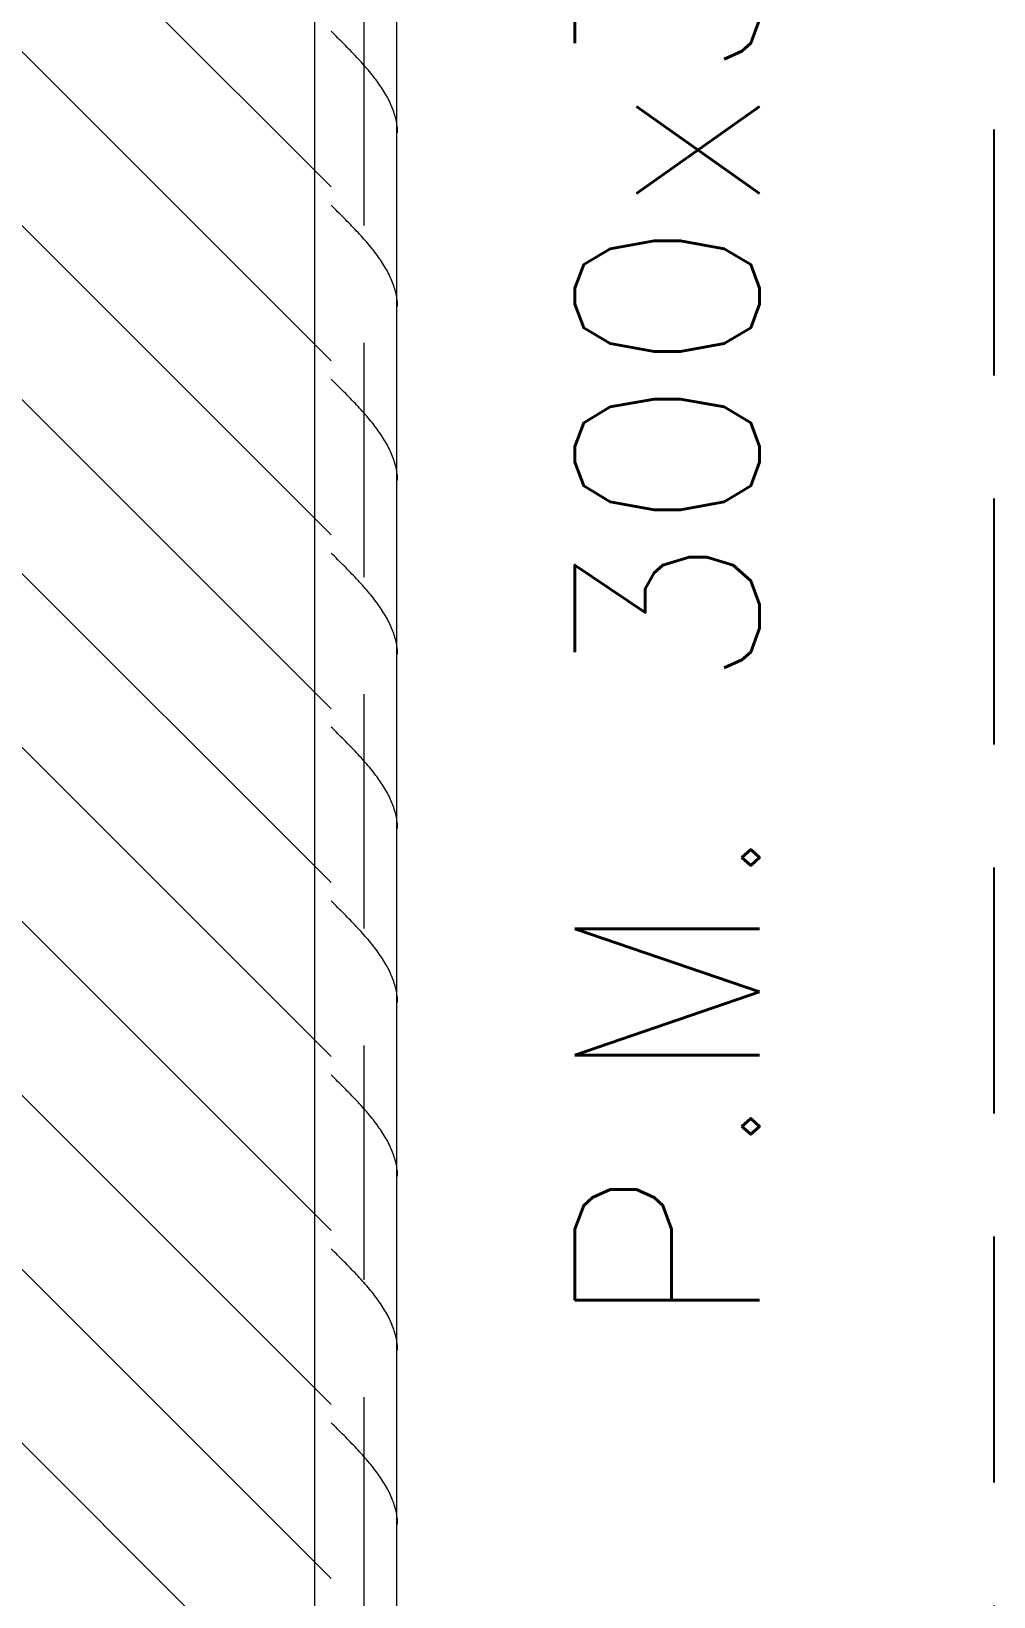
# Model space of a CAD drawing. Extents: x -58 to 5689, y 66 to 4123.
# Drawn here: x 5369.6 to 5428.3, y 3108.7 to 3204.2 of the extents above; entities that cross this region are included whole.
import ezdxf
from ezdxf.xclip import XClip

# ---------------------------------------------------------------- set-up
doc = ezdxf.new("R2010")
doc.units = 0
doc.header["$LTSCALE"] = 30
doc.header["$MEASUREMENT"] = 0
doc.header["$XCLIPFRAME"] = 0
doc.linetypes.add("EJE3-3'$0$DASHED", pattern=[0.75, 0.5, -0.25])
doc.linetypes.add("EJE3-3'$0$RLE-PROYECCION", pattern=[0.71438, 0.47625, -0.23813])
doc.layers.get('0').update_dxf_attribs({"linetype": 'CONTINUOUS'})
doc.layers.add("EJE3-3'$0$CORTES", color=5, linetype='CONTINUOUS')
doc.layers.add("EJE3-3'$0$RLA-ACHURADO", color=30, linetype="EJE3-3'$0$RLE-PROYECCION", lineweight=15, transparency=0.7)
for name, color, linetype, lineweight in [("EJE3-3'$0$RLA-CONTORNO", 30, 'CONTINUOUS', 15), ("EJE3-3'$0$RLA-EJES", 1, 'CONTINUOUS', 9), ("EJE3-3'$0$RLA-TEXTOS-1", 9, 'CONTINUOUS', 9)]:
    doc.layers.add(name, color=color, linetype=linetype, lineweight=lineweight)
doc.styles.add("EJE3-3'$0$RomanS", font='romans.shx', dxfattribs={"height": 11.25})

# ---------------------------------------------------------------- blocks, each defined once
blk = doc.blocks.new("EJE3-3'$0$RLA-COLUMNAS-CAJONES - P_M_ 300x300x20-465985-EJE 3-3_")
at = {"layer": "EJE3-3'$0$RLA-ACHURADO"}
blk.add_line((2608.477, 1103), (2608.477, 787), dxfattribs=at)
blk = doc.blocks.new("EJE3-3'$0$FP_1-EJE 3-3_")
at = {"layer": "EJE3-3'$0$RLA-CONTORNO"}
for p, q in [((2610.477, 787), (2610.477, 1103)), ((2606.577, 971.875), (2606.477, 971.973)), ((2606.676, 971.777), (2606.577, 971.875)), ((2606.776, 971.679), (2606.676, 971.777)), ((2606.875, 971.581), (2606.776, 971.679)), ((2606.974, 971.482), (2606.875, 971.581)), ((2607.073, 971.384), (2606.974, 971.482)), ((2607.171, 971.286), (2607.073, 971.384)), ((2607.269, 971.188), (2607.171, 971.286)), ((2607.367, 971.09), (2607.269, 971.188)), ((2607.463, 970.992), (2607.367, 971.09)), ((2607.56, 970.893), (2607.463, 970.992)), ((2607.655, 970.795), (2607.56, 970.893)), ((2607.75, 970.697), (2607.655, 970.795)), ((2607.845, 970.599), (2607.75, 970.697)), ((2607.938, 970.501), (2607.845, 970.599)), ((2608.03, 970.403), (2607.938, 970.501)), ((2608.122, 970.304), (2608.03, 970.403)), ((2608.212, 970.206), (2608.122, 970.304)), ((2608.302, 970.108), (2608.212, 970.206)), ((2608.39, 970.01), (2608.302, 970.108)), ((2608.478, 969.912), (2608.39, 970.01)), ((2608.564, 969.814), (2608.478, 969.912)), ((2608.648, 969.715), (2608.564, 969.814)), ((2608.732, 969.617), (2608.648, 969.715)), ((2608.814, 969.519), (2608.732, 969.617)), ((2608.895, 969.421), (2608.814, 969.519)), ((2608.974, 969.323), (2608.895, 969.421)), ((2609.052, 969.224), (2608.974, 969.323)), ((2609.128, 969.126), (2609.052, 969.224)), ((2609.203, 969.028), (2609.128, 969.126)), ((2609.276, 968.93), (2609.203, 969.028)), ((2609.347, 968.832), (2609.276, 968.93)), ((2609.416, 968.734), (2609.347, 968.832)), ((2609.484, 968.635), (2609.416, 968.734)), ((2609.55, 968.537), (2609.484, 968.635)), ((2609.614, 968.439), (2609.55, 968.537)), ((2609.677, 968.341), (2609.614, 968.439)), ((2609.737, 968.243), (2609.677, 968.341)), ((2609.795, 968.145), (2609.737, 968.243)), ((2609.852, 968.046), (2609.795, 968.145)), ((2609.906, 967.948), (2609.852, 968.046)), ((2609.958, 967.85), (2609.906, 967.948)), ((2610.008, 967.752), (2609.958, 967.85)), ((2610.056, 967.654), (2610.008, 967.752)), ((2610.102, 967.555), (2610.056, 967.654)), ((2610.146, 967.457), (2610.102, 967.555)), ((2610.187, 967.359), (2610.146, 967.457)), ((2610.227, 967.261), (2610.187, 967.359)), ((2610.264, 967.163), (2610.227, 967.261)), ((2610.298, 967.065), (2610.264, 967.163)), ((2610.331, 966.966), (2610.298, 967.065)), ((2610.361, 966.868), (2610.331, 966.966)), ((2610.389, 966.77), (2610.361, 966.868)), ((2610.414, 966.672), (2610.389, 966.77)), ((2610.437, 966.574), (2610.414, 966.672)), ((2610.458, 966.476), (2610.437, 966.574)), ((2610.476, 966.377), (2610.458, 966.476)), ((2610.492, 966.279), (2610.476, 966.377)), ((2610.505, 966.181), (2610.492, 966.279)), ((2610.516, 966.083), (2610.505, 966.181)), ((2610.525, 965.985), (2610.516, 966.083)), ((2610.531, 965.887), (2610.525, 965.985)), ((2610.534, 965.788), (2610.531, 965.887)), ((2606.577, 961.269), (2606.477, 961.367)), ((2606.676, 961.17), (2606.577, 961.269)), ((2606.776, 961.072), (2606.676, 961.17)), ((2606.875, 960.974), (2606.776, 961.072)), ((2606.974, 960.876), (2606.875, 960.974)), ((2607.073, 960.778), (2606.974, 960.876)), ((2607.171, 960.68), (2607.073, 960.778)), ((2607.269, 960.581), (2607.171, 960.68)), ((2607.367, 960.483), (2607.269, 960.581)), ((2607.463, 960.385), (2607.367, 960.483)), ((2607.56, 960.287), (2607.463, 960.385)), ((2607.655, 960.189), (2607.56, 960.287)), ((2607.75, 960.09), (2607.655, 960.189)), ((2607.845, 959.992), (2607.75, 960.09)), ((2607.938, 959.894), (2607.845, 959.992)), ((2608.03, 959.796), (2607.938, 959.894)), ((2608.122, 959.698), (2608.03, 959.796)), ((2608.212, 959.6), (2608.122, 959.698)), ((2608.302, 959.501), (2608.212, 959.6)), ((2608.39, 959.403), (2608.302, 959.501)), ((2608.478, 959.305), (2608.39, 959.403)), ((2608.564, 959.207), (2608.478, 959.305)), ((2608.648, 959.109), (2608.564, 959.207)), ((2608.732, 959.011), (2608.648, 959.109)), ((2608.814, 958.912), (2608.732, 959.011)), ((2608.895, 958.814), (2608.814, 958.912)), ((2608.974, 958.716), (2608.895, 958.814)), ((2609.052, 958.618), (2608.974, 958.716)), ((2609.128, 958.52), (2609.052, 958.618)), ((2609.203, 958.422), (2609.128, 958.52)), ((2609.276, 958.323), (2609.203, 958.422)), ((2609.347, 958.225), (2609.276, 958.323)), ((2609.416, 958.127), (2609.347, 958.225)), ((2609.484, 958.029), (2609.416, 958.127)), ((2609.55, 957.931), (2609.484, 958.029)), ((2609.614, 957.832), (2609.55, 957.931)), ((2609.677, 957.734), (2609.614, 957.832)), ((2609.737, 957.636), (2609.677, 957.734)), ((2609.795, 957.538), (2609.737, 957.636)), ((2609.852, 957.44), (2609.795, 957.538)), ((2609.906, 957.342), (2609.852, 957.44)), ((2609.958, 957.243), (2609.906, 957.342)), ((2610.008, 957.145), (2609.958, 957.243)), ((2610.056, 957.047), (2610.008, 957.145)), ((2610.102, 956.949), (2610.056, 957.047)), ((2610.146, 956.851), (2610.102, 956.949)), ((2610.187, 956.753), (2610.146, 956.851)), ((2610.227, 956.654), (2610.187, 956.753)), ((2610.264, 956.556), (2610.227, 956.654)), ((2610.298, 956.458), (2610.264, 956.556)), ((2610.331, 956.36), (2610.298, 956.458)), ((2610.361, 956.262), (2610.331, 956.36)), ((2610.389, 956.163), (2610.361, 956.262)), ((2610.414, 956.065), (2610.389, 956.163)), ((2610.437, 955.967), (2610.414, 956.065)), ((2610.458, 955.869), (2610.437, 955.967)), ((2610.476, 955.771), (2610.458, 955.869)), ((2610.492, 955.673), (2610.476, 955.771)), ((2610.505, 955.574), (2610.492, 955.673)), ((2610.516, 955.476), (2610.505, 955.574)), ((2610.525, 955.378), (2610.516, 955.476)), ((2610.531, 955.28), (2610.525, 955.378)), ((2610.534, 955.182), (2610.531, 955.28)), ((2606.577, 950.662), (2606.477, 950.76)), ((2606.676, 950.564), (2606.577, 950.662)), ((2606.776, 950.466), (2606.676, 950.564)), ((2606.875, 950.367), (2606.776, 950.466)), ((2606.974, 950.269), (2606.875, 950.367)), ((2607.073, 950.171), (2606.974, 950.269)), ((2607.171, 950.073), (2607.073, 950.171)), ((2607.269, 949.975), (2607.171, 950.073)), ((2607.367, 949.877), (2607.269, 949.975)), ((2607.463, 949.778), (2607.367, 949.877)), ((2607.56, 949.68), (2607.463, 949.778)), ((2607.655, 949.582), (2607.56, 949.68)), ((2607.75, 949.484), (2607.655, 949.582)), ((2607.845, 949.386), (2607.75, 949.484)), ((2607.938, 949.288), (2607.845, 949.386)), ((2608.03, 949.189), (2607.938, 949.288)), ((2608.122, 949.091), (2608.03, 949.189)), ((2608.212, 948.993), (2608.122, 949.091)), ((2608.302, 948.895), (2608.212, 948.993)), ((2608.39, 948.797), (2608.302, 948.895)), ((2608.478, 948.698), (2608.39, 948.797)), ((2608.564, 948.6), (2608.478, 948.698)), ((2608.648, 948.502), (2608.564, 948.6)), ((2608.732, 948.404), (2608.648, 948.502)), ((2608.814, 948.306), (2608.732, 948.404)), ((2608.895, 948.208), (2608.814, 948.306)), ((2608.974, 948.109), (2608.895, 948.208)), ((2609.052, 948.011), (2608.974, 948.109)), ((2609.128, 947.913), (2609.052, 948.011)), ((2609.203, 947.815), (2609.128, 947.913)), ((2609.276, 947.717), (2609.203, 947.815)), ((2609.347, 947.619), (2609.276, 947.717)), ((2609.416, 947.52), (2609.347, 947.619)), ((2609.484, 947.422), (2609.416, 947.52)), ((2609.55, 947.324), (2609.484, 947.422)), ((2609.614, 947.226), (2609.55, 947.324)), ((2609.677, 947.128), (2609.614, 947.226)), ((2609.737, 947.03), (2609.677, 947.128)), ((2609.795, 946.931), (2609.737, 947.03)), ((2609.852, 946.833), (2609.795, 946.931)), ((2609.906, 946.735), (2609.852, 946.833)), ((2609.958, 946.637), (2609.906, 946.735)), ((2610.008, 946.539), (2609.958, 946.637)), ((2610.056, 946.44), (2610.008, 946.539)), ((2610.102, 946.342), (2610.056, 946.44)), ((2610.146, 946.244), (2610.102, 946.342)), ((2610.187, 946.146), (2610.146, 946.244)), ((2610.227, 946.048), (2610.187, 946.146)), ((2610.264, 945.95), (2610.227, 946.048)), ((2610.298, 945.851), (2610.264, 945.95)), ((2610.331, 945.753), (2610.298, 945.851)), ((2610.361, 945.655), (2610.331, 945.753)), ((2610.389, 945.557), (2610.361, 945.655)), ((2610.414, 945.459), (2610.389, 945.557)), ((2610.437, 945.361), (2610.414, 945.459)), ((2610.458, 945.262), (2610.437, 945.361)), ((2610.476, 945.164), (2610.458, 945.262)), ((2610.492, 945.066), (2610.476, 945.164)), ((2610.505, 944.968), (2610.492, 945.066)), ((2610.516, 944.87), (2610.505, 944.968)), ((2610.525, 944.771), (2610.516, 944.87)), ((2610.531, 944.673), (2610.525, 944.771)), ((2610.534, 944.575), (2610.531, 944.673)), ((2606.577, 940.055), (2606.477, 940.154)), ((2606.676, 939.957), (2606.577, 940.055)), ((2606.776, 939.859), (2606.676, 939.957)), ((2606.875, 939.761), (2606.776, 939.859)), ((2606.974, 939.663), (2606.875, 939.761)), ((2607.073, 939.564), (2606.974, 939.663)), ((2607.171, 939.466), (2607.073, 939.564)), ((2607.269, 939.368), (2607.171, 939.466)), ((2607.367, 939.27), (2607.269, 939.368)), ((2607.463, 939.172), (2607.367, 939.27)), ((2607.56, 939.074), (2607.463, 939.172)), ((2607.655, 938.975), (2607.56, 939.074)), ((2607.75, 938.877), (2607.655, 938.975)), ((2607.845, 938.779), (2607.75, 938.877)), ((2607.938, 938.681), (2607.845, 938.779)), ((2608.03, 938.583), (2607.938, 938.681)), ((2608.122, 938.485), (2608.03, 938.583)), ((2608.212, 938.386), (2608.122, 938.485)), ((2608.302, 938.288), (2608.212, 938.386)), ((2608.39, 938.19), (2608.302, 938.288)), ((2608.478, 938.092), (2608.39, 938.19)), ((2608.564, 937.994), (2608.478, 938.092)), ((2608.648, 937.896), (2608.564, 937.994)), ((2608.732, 937.797), (2608.648, 937.896)), ((2608.814, 937.699), (2608.732, 937.797)), ((2608.895, 937.601), (2608.814, 937.699)), ((2608.974, 937.503), (2608.895, 937.601)), ((2609.052, 937.405), (2608.974, 937.503)), ((2609.128, 937.306), (2609.052, 937.405)), ((2609.203, 937.208), (2609.128, 937.306)), ((2609.276, 937.11), (2609.203, 937.208)), ((2609.347, 937.012), (2609.276, 937.11)), ((2609.416, 936.914), (2609.347, 937.012)), ((2609.484, 936.816), (2609.416, 936.914)), ((2609.55, 936.717), (2609.484, 936.816)), ((2609.614, 936.619), (2609.55, 936.717)), ((2609.677, 936.521), (2609.614, 936.619)), ((2609.737, 936.423), (2609.677, 936.521)), ((2609.795, 936.325), (2609.737, 936.423)), ((2609.852, 936.227), (2609.795, 936.325)), ((2609.906, 936.128), (2609.852, 936.227)), ((2609.958, 936.03), (2609.906, 936.128)), ((2610.008, 935.932), (2609.958, 936.03)), ((2610.056, 935.834), (2610.008, 935.932)), ((2610.102, 935.736), (2610.056, 935.834)), ((2610.146, 935.638), (2610.102, 935.736)), ((2610.187, 935.539), (2610.146, 935.638)), ((2610.227, 935.441), (2610.187, 935.539)), ((2610.264, 935.343), (2610.227, 935.441)), ((2610.298, 935.245), (2610.264, 935.343)), ((2610.331, 935.147), (2610.298, 935.245)), ((2610.361, 935.048), (2610.331, 935.147)), ((2610.389, 934.95), (2610.361, 935.048)), ((2610.414, 934.852), (2610.389, 934.95)), ((2610.437, 934.754), (2610.414, 934.852)), ((2610.458, 934.656), (2610.437, 934.754)), ((2610.476, 934.558), (2610.458, 934.656)), ((2610.492, 934.459), (2610.476, 934.558)), ((2610.505, 934.361), (2610.492, 934.459)), ((2610.516, 934.263), (2610.505, 934.361)), ((2610.525, 934.165), (2610.516, 934.263)), ((2610.531, 934.067), (2610.525, 934.165)), ((2610.534, 933.969), (2610.531, 934.067)), ((2606.577, 929.449), (2606.477, 929.547)), ((2606.676, 929.351), (2606.577, 929.449)), ((2606.776, 929.252), (2606.676, 929.351)), ((2606.875, 929.154), (2606.776, 929.252)), ((2606.974, 929.056), (2606.875, 929.154)), ((2607.073, 928.958), (2606.974, 929.056)), ((2607.171, 928.86), (2607.073, 928.958)), ((2607.269, 928.762), (2607.171, 928.86)), ((2607.367, 928.663), (2607.269, 928.762)), ((2607.463, 928.565), (2607.367, 928.663)), ((2607.56, 928.467), (2607.463, 928.565)), ((2607.655, 928.369), (2607.56, 928.467)), ((2607.75, 928.271), (2607.655, 928.369)), ((2607.845, 928.173), (2607.75, 928.271)), ((2607.938, 928.074), (2607.845, 928.173)), ((2608.03, 927.976), (2607.938, 928.074)), ((2608.122, 927.878), (2608.03, 927.976)), ((2608.212, 927.78), (2608.122, 927.878)), ((2608.302, 927.682), (2608.212, 927.78)), ((2608.39, 927.583), (2608.302, 927.682)), ((2608.478, 927.485), (2608.39, 927.583)), ((2608.564, 927.387), (2608.478, 927.485)), ((2608.648, 927.289), (2608.564, 927.387)), ((2608.732, 927.191), (2608.648, 927.289)), ((2608.814, 927.093), (2608.732, 927.191)), ((2608.895, 926.994), (2608.814, 927.093)), ((2608.974, 926.896), (2608.895, 926.994)), ((2609.052, 926.798), (2608.974, 926.896)), ((2609.128, 926.7), (2609.052, 926.798)), ((2609.203, 926.602), (2609.128, 926.7)), ((2609.276, 926.504), (2609.203, 926.602)), ((2609.347, 926.405), (2609.276, 926.504)), ((2609.416, 926.307), (2609.347, 926.405)), ((2609.484, 926.209), (2609.416, 926.307)), ((2609.55, 926.111), (2609.484, 926.209)), ((2609.614, 926.013), (2609.55, 926.111)), ((2609.677, 925.914), (2609.614, 926.013)), ((2609.737, 925.816), (2609.677, 925.914)), ((2609.795, 925.718), (2609.737, 925.816)), ((2609.852, 925.62), (2609.795, 925.718)), ((2609.906, 925.522), (2609.852, 925.62)), ((2609.958, 925.424), (2609.906, 925.522)), ((2610.008, 925.325), (2609.958, 925.424)), ((2610.056, 925.227), (2610.008, 925.325)), ((2610.102, 925.129), (2610.056, 925.227)), ((2610.146, 925.031), (2610.102, 925.129)), ((2610.187, 924.933), (2610.146, 925.031)), ((2610.227, 924.835), (2610.187, 924.933)), ((2610.264, 924.736), (2610.227, 924.835)), ((2610.298, 924.638), (2610.264, 924.736)), ((2610.331, 924.54), (2610.298, 924.638)), ((2610.361, 924.442), (2610.331, 924.54)), ((2610.389, 924.344), (2610.361, 924.442)), ((2610.414, 924.246), (2610.389, 924.344)), ((2610.437, 924.147), (2610.414, 924.246)), ((2610.458, 924.049), (2610.437, 924.147)), ((2610.476, 923.951), (2610.458, 924.049)), ((2610.492, 923.853), (2610.476, 923.951)), ((2610.505, 923.755), (2610.492, 923.853)), ((2610.516, 923.656), (2610.505, 923.755)), ((2610.525, 923.558), (2610.516, 923.656)), ((2610.531, 923.46), (2610.525, 923.558)), ((2610.534, 923.362), (2610.531, 923.46)), ((2606.577, 918.842), (2606.477, 918.94)), ((2606.676, 918.744), (2606.577, 918.842)), ((2606.776, 918.646), (2606.676, 918.744)), ((2606.875, 918.548), (2606.776, 918.646)), ((2606.974, 918.449), (2606.875, 918.548)), ((2607.073, 918.351), (2606.974, 918.449)), ((2607.171, 918.253), (2607.073, 918.351)), ((2607.269, 918.155), (2607.171, 918.253)), ((2607.367, 918.057), (2607.269, 918.155)), ((2607.463, 917.959), (2607.367, 918.057)), ((2607.56, 917.86), (2607.463, 917.959)), ((2607.655, 917.762), (2607.56, 917.86)), ((2607.75, 917.664), (2607.655, 917.762)), ((2607.845, 917.566), (2607.75, 917.664)), ((2607.938, 917.468), (2607.845, 917.566)), ((2608.03, 917.37), (2607.938, 917.468)), ((2608.122, 917.271), (2608.03, 917.37)), ((2608.212, 917.173), (2608.122, 917.271)), ((2608.302, 917.075), (2608.212, 917.173)), ((2608.39, 916.977), (2608.302, 917.075)), ((2608.478, 916.879), (2608.39, 916.977)), ((2608.564, 916.781), (2608.478, 916.879)), ((2608.648, 916.682), (2608.564, 916.781)), ((2608.732, 916.584), (2608.648, 916.682)), ((2608.814, 916.486), (2608.732, 916.584)), ((2608.895, 916.388), (2608.814, 916.486)), ((2608.974, 916.29), (2608.895, 916.388)), ((2609.052, 916.191), (2608.974, 916.29)), ((2609.128, 916.093), (2609.052, 916.191)), ((2609.203, 915.995), (2609.128, 916.093)), ((2609.276, 915.897), (2609.203, 915.995)), ((2609.347, 915.799), (2609.276, 915.897)), ((2609.416, 915.701), (2609.347, 915.799)), ((2609.484, 915.602), (2609.416, 915.701)), ((2609.55, 915.504), (2609.484, 915.602)), ((2609.614, 915.406), (2609.55, 915.504)), ((2609.677, 915.308), (2609.614, 915.406)), ((2609.737, 915.21), (2609.677, 915.308)), ((2609.795, 915.112), (2609.737, 915.21)), ((2609.852, 915.013), (2609.795, 915.112)), ((2609.906, 914.915), (2609.852, 915.013)), ((2609.958, 914.817), (2609.906, 914.915)), ((2610.008, 914.719), (2609.958, 914.817)), ((2610.056, 914.621), (2610.008, 914.719)), ((2610.102, 914.522), (2610.056, 914.621)), ((2610.146, 914.424), (2610.102, 914.522)), ((2610.187, 914.326), (2610.146, 914.424)), ((2610.227, 914.228), (2610.187, 914.326)), ((2610.264, 914.13), (2610.227, 914.228)), ((2610.298, 914.032), (2610.264, 914.13)), ((2610.331, 913.933), (2610.298, 914.032)), ((2610.361, 913.835), (2610.331, 913.933)), ((2610.389, 913.737), (2610.361, 913.835)), ((2610.414, 913.639), (2610.389, 913.737)), ((2610.437, 913.541), (2610.414, 913.639)), ((2610.458, 913.443), (2610.437, 913.541)), ((2610.476, 913.344), (2610.458, 913.443)), ((2610.492, 913.246), (2610.476, 913.344)), ((2610.505, 913.148), (2610.492, 913.246)), ((2610.516, 913.05), (2610.505, 913.148)), ((2610.525, 912.952), (2610.516, 913.05)), ((2610.531, 912.854), (2610.525, 912.952)), ((2610.534, 912.755), (2610.531, 912.854)), ((2606.577, 908.236), (2606.477, 908.334)), ((2606.676, 908.137), (2606.577, 908.236)), ((2606.776, 908.039), (2606.676, 908.137)), ((2606.875, 907.941), (2606.776, 908.039)), ((2606.974, 907.843), (2606.875, 907.941)), ((2607.073, 907.745), (2606.974, 907.843)), ((2607.171, 907.647), (2607.073, 907.745)), ((2607.269, 907.548), (2607.171, 907.647)), ((2607.367, 907.45), (2607.269, 907.548)), ((2607.463, 907.352), (2607.367, 907.45)), ((2607.56, 907.254), (2607.463, 907.352)), ((2607.655, 907.156), (2607.56, 907.254)), ((2607.75, 907.057), (2607.655, 907.156)), ((2607.845, 906.959), (2607.75, 907.057)), ((2607.938, 906.861), (2607.845, 906.959)), ((2608.03, 906.763), (2607.938, 906.861)), ((2608.122, 906.665), (2608.03, 906.763)), ((2608.212, 906.567), (2608.122, 906.665)), ((2608.302, 906.468), (2608.212, 906.567)), ((2608.39, 906.37), (2608.302, 906.468)), ((2608.478, 906.272), (2608.39, 906.37)), ((2608.564, 906.174), (2608.478, 906.272)), ((2608.648, 906.076), (2608.564, 906.174)), ((2608.732, 905.978), (2608.648, 906.076)), ((2608.814, 905.879), (2608.732, 905.978)), ((2608.895, 905.781), (2608.814, 905.879)), ((2608.974, 905.683), (2608.895, 905.781)), ((2609.052, 905.585), (2608.974, 905.683)), ((2609.128, 905.487), (2609.052, 905.585)), ((2609.203, 905.389), (2609.128, 905.487)), ((2609.276, 905.29), (2609.203, 905.389)), ((2609.347, 905.192), (2609.276, 905.29)), ((2609.416, 905.094), (2609.347, 905.192)), ((2609.484, 904.996), (2609.416, 905.094)), ((2609.55, 904.898), (2609.484, 904.996)), ((2609.614, 904.799), (2609.55, 904.898)), ((2609.677, 904.701), (2609.614, 904.799)), ((2609.737, 904.603), (2609.677, 904.701)), ((2609.795, 904.505), (2609.737, 904.603)), ((2609.852, 904.407), (2609.795, 904.505)), ((2609.906, 904.309), (2609.852, 904.407)), ((2609.958, 904.21), (2609.906, 904.309)), ((2610.008, 904.112), (2609.958, 904.21)), ((2610.056, 904.014), (2610.008, 904.112)), ((2610.102, 903.916), (2610.056, 904.014)), ((2610.146, 903.818), (2610.102, 903.916)), ((2610.187, 903.72), (2610.146, 903.818)), ((2610.227, 903.621), (2610.187, 903.72)), ((2610.264, 903.523), (2610.227, 903.621)), ((2610.298, 903.425), (2610.264, 903.523)), ((2610.331, 903.327), (2610.298, 903.425)), ((2610.361, 903.229), (2610.331, 903.327)), ((2610.389, 903.13), (2610.361, 903.229)), ((2610.414, 903.032), (2610.389, 903.13)), ((2610.437, 902.934), (2610.414, 903.032)), ((2610.458, 902.836), (2610.437, 902.934)), ((2610.476, 902.738), (2610.458, 902.836)), ((2610.492, 902.64), (2610.476, 902.738)), ((2610.505, 902.541), (2610.492, 902.64)), ((2610.516, 902.443), (2610.505, 902.541)), ((2610.525, 902.345), (2610.516, 902.443)), ((2610.531, 902.247), (2610.525, 902.345)), ((2610.534, 902.149), (2610.531, 902.247)), ((2606.577, 897.629), (2606.477, 897.727)), ((2606.676, 897.531), (2606.577, 897.629)), ((2606.776, 897.433), (2606.676, 897.531)), ((2606.875, 897.334), (2606.776, 897.433)), ((2606.974, 897.236), (2606.875, 897.334)), ((2607.073, 897.138), (2606.974, 897.236)), ((2607.171, 897.04), (2607.073, 897.138)), ((2607.269, 896.942), (2607.171, 897.04)), ((2607.367, 896.844), (2607.269, 896.942)), ((2607.463, 896.745), (2607.367, 896.844)), ((2607.56, 896.647), (2607.463, 896.745)), ((2607.655, 896.549), (2607.56, 896.647)), ((2607.75, 896.451), (2607.655, 896.549)), ((2607.845, 896.353), (2607.75, 896.451)), ((2607.938, 896.255), (2607.845, 896.353)), ((2608.03, 896.156), (2607.938, 896.255)), ((2608.122, 896.058), (2608.03, 896.156)), ((2608.212, 895.96), (2608.122, 896.058)), ((2608.302, 895.862), (2608.212, 895.96)), ((2608.39, 895.764), (2608.302, 895.862)), ((2608.478, 895.665), (2608.39, 895.764)), ((2608.564, 895.567), (2608.478, 895.665)), ((2608.648, 895.469), (2608.564, 895.567)), ((2608.732, 895.371), (2608.648, 895.469)), ((2608.814, 895.273), (2608.732, 895.371)), ((2608.895, 895.175), (2608.814, 895.273)), ((2608.974, 895.076), (2608.895, 895.175)), ((2609.052, 894.978), (2608.974, 895.076)), ((2609.128, 894.88), (2609.052, 894.978)), ((2609.203, 894.782), (2609.128, 894.88)), ((2609.276, 894.684), (2609.203, 894.782)), ((2609.347, 894.586), (2609.276, 894.684)), ((2609.416, 894.487), (2609.347, 894.586)), ((2609.484, 894.389), (2609.416, 894.487)), ((2609.55, 894.291), (2609.484, 894.389)), ((2609.614, 894.193), (2609.55, 894.291)), ((2609.677, 894.095), (2609.614, 894.193)), ((2609.737, 893.997), (2609.677, 894.095)), ((2609.795, 893.898), (2609.737, 893.997)), ((2609.852, 893.8), (2609.795, 893.898)), ((2609.906, 893.702), (2609.852, 893.8)), ((2609.958, 893.604), (2609.906, 893.702)), ((2610.008, 893.506), (2609.958, 893.604)), ((2610.056, 893.407), (2610.008, 893.506)), ((2610.102, 893.309), (2610.056, 893.407)), ((2610.146, 893.211), (2610.102, 893.309)), ((2610.187, 893.113), (2610.146, 893.211)), ((2610.227, 893.015), (2610.187, 893.113)), ((2610.264, 892.917), (2610.227, 893.015)), ((2610.298, 892.818), (2610.264, 892.917)), ((2610.331, 892.72), (2610.298, 892.818)), ((2610.361, 892.622), (2610.331, 892.72)), ((2610.389, 892.524), (2610.361, 892.622)), ((2610.414, 892.426), (2610.389, 892.524)), ((2610.437, 892.328), (2610.414, 892.426)), ((2610.458, 892.229), (2610.437, 892.328)), ((2610.476, 892.131), (2610.458, 892.229)), ((2610.492, 892.033), (2610.476, 892.131)), ((2610.505, 891.935), (2610.492, 892.033)), ((2610.516, 891.837), (2610.505, 891.935)), ((2610.525, 891.738), (2610.516, 891.837)), ((2610.531, 891.64), (2610.525, 891.738)), ((2610.534, 891.542), (2610.531, 891.64)), ((2606.577, 887.022), (2606.477, 887.121)), ((2606.676, 886.924), (2606.577, 887.022)), ((2606.776, 886.826), (2606.676, 886.924)), ((2606.875, 886.728), (2606.776, 886.826)), ((2606.974, 886.63), (2606.875, 886.728)), ((2607.073, 886.531), (2606.974, 886.63)), ((2607.171, 886.433), (2607.073, 886.531)), ((2607.269, 886.335), (2607.171, 886.433)), ((2607.367, 886.237), (2607.269, 886.335)), ((2607.463, 886.139), (2607.367, 886.237)), ((2607.56, 886.041), (2607.463, 886.139)), ((2607.655, 885.942), (2607.56, 886.041)), ((2607.75, 885.844), (2607.655, 885.942)), ((2607.845, 885.746), (2607.75, 885.844)), ((2607.938, 885.648), (2607.845, 885.746)), ((2608.03, 885.55), (2607.938, 885.648)), ((2608.122, 885.452), (2608.03, 885.55)), ((2608.212, 885.353), (2608.122, 885.452)), ((2608.302, 885.255), (2608.212, 885.353)), ((2608.39, 885.157), (2608.302, 885.255)), ((2608.478, 885.059), (2608.39, 885.157)), ((2608.564, 884.961), (2608.478, 885.059)), ((2608.648, 884.863), (2608.564, 884.961)), ((2608.732, 884.764), (2608.648, 884.863)), ((2608.814, 884.666), (2608.732, 884.764)), ((2608.895, 884.568), (2608.814, 884.666)), ((2608.974, 884.47), (2608.895, 884.568)), ((2609.052, 884.372), (2608.974, 884.47)), ((2609.128, 884.273), (2609.052, 884.372)), ((2609.203, 884.175), (2609.128, 884.273)), ((2609.276, 884.077), (2609.203, 884.175)), ((2609.347, 883.979), (2609.276, 884.077)), ((2609.416, 883.881), (2609.347, 883.979)), ((2609.484, 883.783), (2609.416, 883.881)), ((2609.55, 883.684), (2609.484, 883.783)), ((2609.614, 883.586), (2609.55, 883.684)), ((2609.677, 883.488), (2609.614, 883.586)), ((2609.737, 883.39), (2609.677, 883.488)), ((2609.795, 883.292), (2609.737, 883.39)), ((2609.852, 883.194), (2609.795, 883.292)), ((2609.906, 883.095), (2609.852, 883.194)), ((2609.958, 882.997), (2609.906, 883.095)), ((2610.008, 882.899), (2609.958, 882.997)), ((2610.056, 882.801), (2610.008, 882.899)), ((2610.102, 882.703), (2610.056, 882.801)), ((2610.146, 882.605), (2610.102, 882.703)), ((2610.187, 882.506), (2610.146, 882.605)), ((2610.227, 882.408), (2610.187, 882.506)), ((2610.264, 882.31), (2610.227, 882.408)), ((2610.298, 882.212), (2610.264, 882.31)), ((2610.331, 882.114), (2610.298, 882.212)), ((2610.361, 882.015), (2610.331, 882.114)), ((2610.389, 881.917), (2610.361, 882.015)), ((2610.414, 881.819), (2610.389, 881.917)), ((2610.437, 881.721), (2610.414, 881.819)), ((2610.458, 881.623), (2610.437, 881.721)), ((2610.476, 881.525), (2610.458, 881.623)), ((2610.492, 881.426), (2610.476, 881.525)), ((2610.505, 881.328), (2610.492, 881.426)), ((2610.516, 881.23), (2610.505, 881.328)), ((2610.525, 881.132), (2610.516, 881.23)), ((2610.531, 881.034), (2610.525, 881.132)), ((2610.534, 880.936), (2610.531, 881.034))]:
    blk.add_line(p, q, dxfattribs=at)
blk = doc.blocks.new("EJE3-3'")
at = {"layer": "EJE3-3'$0$RLA-ACHURADO"}
h = blk.add_hatch(dxfattribs=at)
h.set_pattern_fill('RLE-ELEMENTOS METALICOS', color=256, style=0, pattern_type=2)
h.set_pattern_definition([(135, (-1824.927, -1302.188), (-5.303301, -5.303301), [])])
h.paths.add_polyline_path([(2585.531, 787), (2606.477, 787), (2606.477, 1103), (2584.477, 1103), (2584.477, 787)], flags=0)
at = {"layer": "EJE3-3'$0$CORTES", "color": 1, "linetype": "EJE3-3'$0$DASHED"}
blk.add_lwpolyline([(2096.685, 1330.978), (2596.866, 1330.978, -0.414214), (2646.866, 1280.978), (2646.866, 668.756, -0.414214), (2596.866, 618.756), (2096.685, 618.756, -0.414214), (2046.685, 668.756), (2046.685, 1280.978, -0.414214)], format="xyb", close=True, dxfattribs=at)
at = {"layer": "EJE3-3'$0$RLA-EJES"}
blk.add_line((2605.481, 615.159), (2605.481, 1463), dxfattribs=at)
at = {"layer": "EJE3-3'$0$RLA-CONTORNO"}
for name in ["EJE3-3'$0$RLA-COLUMNAS-CAJONES - P_M_ 300x300x20-465985-EJE 3-3_", "EJE3-3'$0$FP_1-EJE 3-3_"]:
    blk.add_blockref(name, (0, 0), dxfattribs=at)
at = {"layer": "EJE3-3'$0$RLA-TEXTOS-1", "insert": (2626.964, 958.953), "char_height": 11.25, "width": 243.91314, "attachment_point": 5, "rotation": 90, "line_spacing_factor": 0.983083, "style": "EJE3-3'$0$RomanS"}
blk.add_mtext('P.M. 300x300x20', dxfattribs=at)

msp = doc.modelspace()

# ---------------------------------------------------------------- block references
ref = msp.add_blockref("EJE3-3'", (2781.393, 2232.228))
XClip(ref).set_block_clipping_path([(-2788.1086663077, -1277.6573373718), (2905.5071213075, 1601.8318238069)])

doc.saveas('drawing.dxf')
